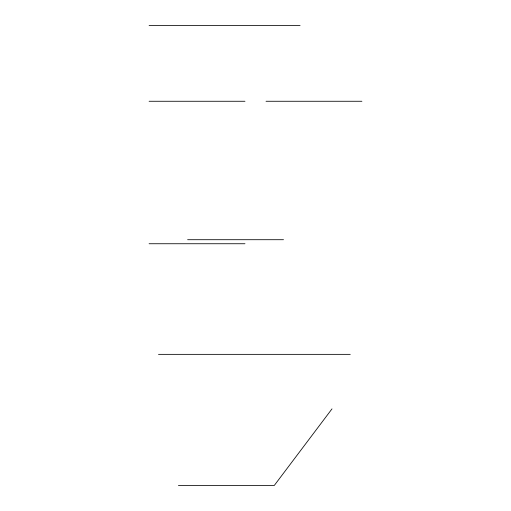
<?xml version="1.0" encoding="UTF-8"?>
<svg xmlns="http://www.w3.org/2000/svg" width="511" height="511" viewBox="0 0 511 511"><rect width="100%" height="100%" fill="white"/><g stroke="black" fill="none" stroke-linecap="round" stroke-linejoin="round"><path stroke-width="0.77" d="M331.997 408.883L274.286 485.45L178.409 485.45M149.097 25.55L300.078 25.55M149.097 101.267L244.973 101.267M266.027 101.267L361.903 101.267M187.626 239.704L283.503 239.704M149.097 243.741L244.973 243.741M158.499 354.359L350.252 354.359"/></g></svg>
